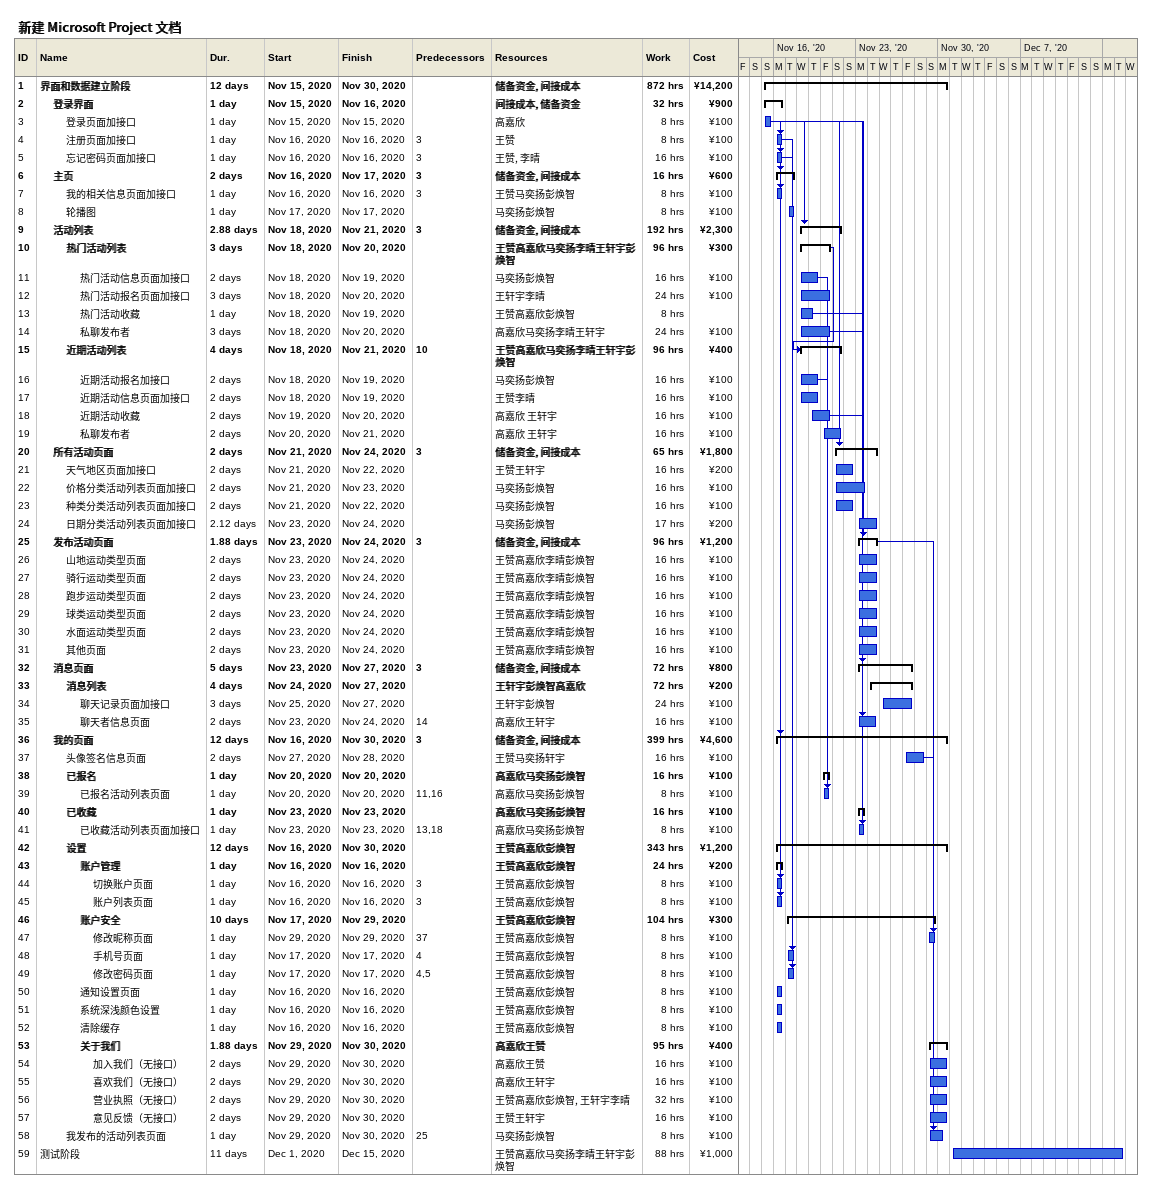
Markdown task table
新建 Microsoft Project 文档

| ID | Level | Task | Duration | Start | Finish | Predecessors | Resources | Work (h) | Cost (¥) |
|---|---|---|---|---|---|---|---|---|---|
| 1 | 1 | **界面和数据建立阶段** | 12d | 2020-11-15 | 2020-11-30 |  | 储备资金, 间接成本 | 872 | 14200 |
| 2 | 2 | **登录界面** | 1d | 2020-11-15 | 2020-11-16 |  | 间接成本, 储备资金 | 32 | 900 |
| 3 | 3 | 登录页面加接口 | 1d | 2020-11-15 | 2020-11-15 |  | 高嘉欣 | 8 | 100 |
| 4 | 3 | 注册页面加接口 | 1d | 2020-11-16 | 2020-11-16 | 3 | 王赞 | 8 | 100 |
| 5 | 3 | 忘记密码页面加接口 | 1d | 2020-11-16 | 2020-11-16 | 3 | 王赞, 李晴 | 16 | 100 |
| 6 | 2 | **主页** | 2d | 2020-11-16 | 2020-11-17 | 3 | 储备资金, 间接成本 | 16 | 600 |
| 7 | 3 | 我的相关信息页面加接口 | 1d | 2020-11-16 | 2020-11-16 | 3 | 王赞马奕扬彭焕智 | 8 | 100 |
| 8 | 3 | 轮播图 | 1d | 2020-11-17 | 2020-11-17 |  | 马奕扬彭焕智 | 8 | 100 |
| 9 | 2 | **活动列表** | 2.88d | 2020-11-18 | 2020-11-21 | 3 | 储备资金, 间接成本 | 192 | 2300 |
| 10 | 3 | **热门活动列表** | 3d | 2020-11-18 | 2020-11-20 |  | 王赞高嘉欣马奕扬李晴王轩宇彭焕智 | 96 | 300 |
| 11 | 4 | 热门活动信息页面加接口 | 2d | 2020-11-18 | 2020-11-19 |  | 马奕扬彭焕智 | 16 | 100 |
| 12 | 4 | 热门活动报名页面加接口 | 3d | 2020-11-18 | 2020-11-20 |  | 王轩宇李晴 | 24 | 100 |
| 13 | 4 | 热门活动收藏 | 1d | 2020-11-18 | 2020-11-19 |  | 王赞高嘉欣彭焕智 | 8 |  |
| 14 | 4 | 私聊发布者 | 3d | 2020-11-18 | 2020-11-20 |  | 高嘉欣马奕扬李晴王轩宇 | 24 | 100 |
| 15 | 3 | **近期活动列表** | 4d | 2020-11-18 | 2020-11-21 | 10 | 王赞高嘉欣马奕扬李晴王轩宇彭焕智 | 96 | 400 |
| 16 | 4 | 近期活动报名加接口 | 2d | 2020-11-18 | 2020-11-19 |  | 马奕扬彭焕智 | 16 | 100 |
| 17 | 4 | 近期活动信息页面加接口 | 2d | 2020-11-18 | 2020-11-19 |  | 王赞李晴 | 16 | 100 |
| 18 | 4 | 近期活动收藏 | 2d | 2020-11-19 | 2020-11-20 |  | 高嘉欣 王轩宇 | 16 | 100 |
| 19 | 4 | 私聊发布者 | 2d | 2020-11-20 | 2020-11-21 |  | 高嘉欣 王轩宇 | 16 | 100 |
| 20 | 2 | **所有活动页面** | 2d | 2020-11-21 | 2020-11-24 | 3 | 储备资金, 间接成本 | 65 | 1800 |
| 21 | 3 | 天气地区页面加接口 | 2d | 2020-11-21 | 2020-11-22 |  | 王赞王轩宇 | 16 | 200 |
| 22 | 3 | 价格分类活动列表页面加接口 | 2d | 2020-11-21 | 2020-11-23 |  | 马奕扬彭焕智 | 16 | 100 |
| 23 | 3 | 种类分类活动列表页面加接口 | 2d | 2020-11-21 | 2020-11-22 |  | 马奕扬彭焕智 | 16 | 100 |
| 24 | 3 | 日期分类活动列表页面加接口 | 2.12d | 2020-11-23 | 2020-11-24 |  | 马奕扬彭焕智 | 17 | 200 |
| 25 | 2 | **发布活动页面** | 1.88d | 2020-11-23 | 2020-11-24 | 3 | 储备资金, 间接成本 | 96 | 1200 |
| 26 | 3 | 山地运动类型页面 | 2d | 2020-11-23 | 2020-11-24 |  | 王赞高嘉欣李晴彭焕智 | 16 | 100 |
| 27 | 3 | 骑行运动类型页面 | 2d | 2020-11-23 | 2020-11-24 |  | 王赞高嘉欣李晴彭焕智 | 16 | 100 |
| 28 | 3 | 跑步运动类型页面 | 2d | 2020-11-23 | 2020-11-24 |  | 王赞高嘉欣李晴彭焕智 | 16 | 100 |
| 29 | 3 | 球类运动类型页面 | 2d | 2020-11-23 | 2020-11-24 |  | 王赞高嘉欣李晴彭焕智 | 16 | 100 |
| 30 | 3 | 水面运动类型页面 | 2d | 2020-11-23 | 2020-11-24 |  | 王赞高嘉欣李晴彭焕智 | 16 | 100 |
| 31 | 3 | 其他页面 | 2d | 2020-11-23 | 2020-11-24 |  | 王赞高嘉欣李晴彭焕智 | 16 | 100 |
| 32 | 2 | **消息页面** | 5d | 2020-11-23 | 2020-11-27 | 3 | 储备资金, 间接成本 | 72 | 800 |
| 33 | 3 | **消息列表** | 4d | 2020-11-24 | 2020-11-27 |  | 王轩宇彭焕智高嘉欣 | 72 | 200 |
| 34 | 4 | 聊天记录页面加接口 | 3d | 2020-11-25 | 2020-11-27 |  | 王轩宇彭焕智 | 24 | 100 |
| 35 | 4 | 聊天者信息页面 | 2d | 2020-11-23 | 2020-11-24 | 14 | 高嘉欣王轩宇 | 16 | 100 |
| 36 | 2 | **我的页面** | 12d | 2020-11-16 | 2020-11-30 | 3 | 储备资金, 间接成本 | 399 | 4600 |
| 37 | 3 | 头像签名信息页面 | 2d | 2020-11-27 | 2020-11-28 |  | 王赞马奕扬轩宇 | 16 | 100 |
| 38 | 3 | **已报名** | 1d | 2020-11-20 | 2020-11-20 |  | 高嘉欣马奕扬彭焕智 | 16 | 100 |
| 39 | 4 | 已报名活动列表页面 | 1d | 2020-11-20 | 2020-11-20 | 11, 16 | 高嘉欣马奕扬彭焕智 | 8 | 100 |
| 40 | 3 | **已收藏** | 1d | 2020-11-23 | 2020-11-23 |  | 高嘉欣马奕扬彭焕智 | 16 | 100 |
| 41 | 4 | 已收藏活动列表页面加接口 | 1d | 2020-11-23 | 2020-11-23 | 13, 18 | 高嘉欣马奕扬彭焕智 | 8 | 100 |
| 42 | 3 | **设置** | 12d | 2020-11-16 | 2020-11-30 |  | 王赞高嘉欣彭焕智 | 343 | 1200 |
| 43 | 4 | **账户管理** | 1d | 2020-11-16 | 2020-11-16 |  | 王赞高嘉欣彭焕智 | 24 | 200 |
| 44 | 5 | 切换账户页面 | 1d | 2020-11-16 | 2020-11-16 | 3 | 王赞高嘉欣彭焕智 | 8 | 100 |
| 45 | 5 | 账户列表页面 | 1d | 2020-11-16 | 2020-11-16 | 3 | 王赞高嘉欣彭焕智 | 8 | 100 |
| 46 | 4 | **账户安全** | 10d | 2020-11-17 | 2020-11-29 |  | 王赞高嘉欣彭焕智 | 104 | 300 |
| 47 | 5 | 修改昵称页面 | 1d | 2020-11-29 | 2020-11-29 | 37 | 王赞高嘉欣彭焕智 | 8 | 100 |
| 48 | 5 | 手机号页面 | 1d | 2020-11-17 | 2020-11-17 | 4 | 王赞高嘉欣彭焕智 | 8 | 100 |
| 49 | 5 | 修改密码页面 | 1d | 2020-11-17 | 2020-11-17 | 4, 5 | 王赞高嘉欣彭焕智 | 8 | 100 |
| 50 | 4 | 通知设置页面 | 1d | 2020-11-16 | 2020-11-16 |  | 王赞高嘉欣彭焕智 | 8 | 100 |
| 51 | 4 | 系统深浅颜色设置 | 1d | 2020-11-16 | 2020-11-16 |  | 王赞高嘉欣彭焕智 | 8 | 100 |
| 52 | 4 | 清除缓存 | 1d | 2020-11-16 | 2020-11-16 |  | 王赞高嘉欣彭焕智 | 8 | 100 |
| 53 | 4 | **关于我们** | 1.88d | 2020-11-29 | 2020-11-30 |  | 高嘉欣王赞 | 95 | 400 |
| 54 | 5 | 加入我们（无接口） | 2d | 2020-11-29 | 2020-11-30 |  | 高嘉欣王赞 | 16 | 100 |
| 55 | 5 | 喜欢我们（无接口） | 2d | 2020-11-29 | 2020-11-30 |  | 高嘉欣王轩宇 | 16 | 100 |
| 56 | 5 | 营业执照（无接口） | 2d | 2020-11-29 | 2020-11-30 |  | 王赞高嘉欣彭焕智, 王轩宇李晴 | 32 | 100 |
| 57 | 5 | 意见反馈（无接口） | 2d | 2020-11-29 | 2020-11-30 |  | 王赞王轩宇 | 16 | 100 |
| 58 | 3 | 我发布的活动列表页面 | 1d | 2020-11-29 | 2020-11-30 | 25 | 马奕扬彭焕智 | 8 | 100 |
| 59 | 1 | 测试阶段 | 11d | 2020-12-01 | 2020-12-15 |  | 王赞高嘉欣马奕扬李晴王轩宇彭焕智 | 88 | 1000 |
